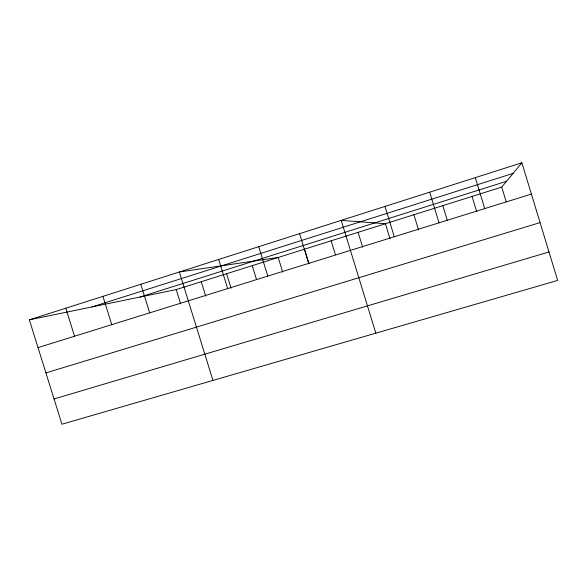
<?xml version="1.0" encoding="UTF-8"?>
<svg xmlns="http://www.w3.org/2000/svg" width="587" height="587" viewBox="0 0 587 587"><rect width="100%" height="100%" fill="white"/><g stroke="black" fill="none" stroke-linecap="round" stroke-linejoin="round"><path stroke-width="0.88" d="M29.35 319.827L176.21 289.582L501.738 187.092L521.887 162.775L557.65 280.432L61.943 424.225L29.35 319.827L521.887 162.775M91.902 306.95L513.104 173.378M140.022 297.037L506.552 181.288M38.023 347.599L531.404 194.077M45.918 372.906L540.069 222.598M54.055 398.962L548.999 251.962M65.817 308.204L74.549 336.234M212.949 380.427L179.365 271.994L278.209 257.466L282.714 272.089M176.21 289.582L180.627 303.839M140.807 284.291L149.67 312.856M102.96 296.354L111.765 324.655M258.728 246.687L267.797 276.103M252.241 265.647L256.453 279.317M226.582 273.718L231.043 288.158M218.665 259.461L227.668 288.591M201.246 281.701L205.685 296.046M384.991 206.426L394.281 236.744M390.062 238.909L385.41 223.72L341.216 220.382L375.841 333.174M358.099 232.313L362.671 247.215M331.134 240.802L335.419 254.743M304.506 249.189L309.033 263.901M299.568 233.663L308.711 263.372M501.738 187.092L506.221 201.84M475.301 177.626L484.737 208.598M472.073 196.432L476.798 211.936M442.796 205.648L447.243 220.191M429.677 192.176L439.039 222.818M413.916 214.747L418.59 230.038"/></g></svg>
